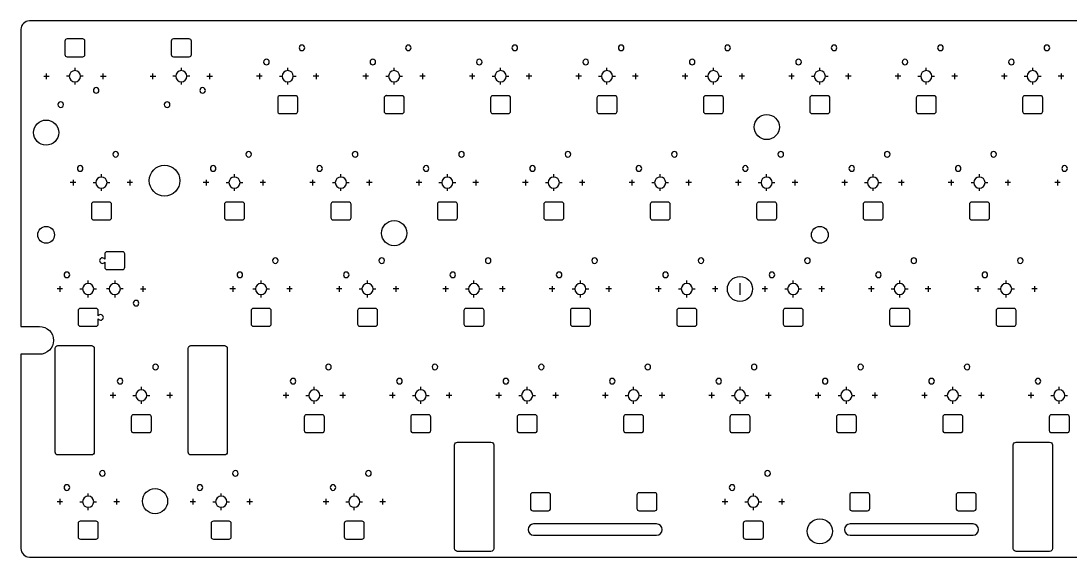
# Model space of a CAD drawing. Header units: millimetres. Extents: x -143 to 143, y -788 to -242.
# Drawn here: x -142.9 to 44.9, y -488.5 to -392.5 of the extents above; entities that cross this region are included whole.
import ezdxf

# ---------------------------------------------------------------- set-up
doc = ezdxf.new("R2010")
doc.units = ezdxf.units.MM
doc.header["$MEASUREMENT"] = 0
doc.layers.add('IXPE  NEW', color=4, linetype='Continuous', true_color=0x00ffff)
doc.layers.add('Poron', color=1, linetype='Continuous', true_color=0xff0000)

msp = doc.modelspace()

# ---------------------------------------------------------------- linework, layer by layer
at = {"layer": 'IXPE  NEW'}
for p, q in [((-135.06, -396.1, 4.62), (-135.06, -398.5, 4.62)), ((-131.86, -395.7, 4.62), (-134.66, -395.7, 4.62)), ((-131.46, -398.5, 4.62), (-131.46, -396.1, 4.62)), ((-116.01, -396.1, 4.62), (-116.01, -398.5, 4.62)), ((-112.81, -395.7, 4.62), (-115.61, -395.7, 4.62)), ((-112.41, -398.5, 4.62), (-112.41, -396.1, 4.62)), ((-134.66, -398.9, 4.62), (-131.86, -398.9, 4.62)), ((-115.61, -398.9, 4.62), (-112.81, -398.9, 4.62)), ((-96.96, -406.26, 4.62), (-96.96, -408.66, 4.62)), ((-93.76, -405.86, 4.62), (-96.56, -405.86, 4.62)), ((-93.36, -408.66, 4.62), (-93.36, -406.26, 4.62)), ((-77.91, -406.26, 4.62), (-77.91, -408.66, 4.62)), ((-74.71, -405.86, 4.62), (-77.51, -405.86, 4.62)), ((-74.31, -408.66, 4.62), (-74.31, -406.26, 4.62)), ((-58.86, -406.26, 4.62), (-58.86, -408.66, 4.62)), ((-55.66, -405.86, 4.62), (-58.46, -405.86, 4.62)), ((-55.26, -408.66, 4.62), (-55.26, -406.26, 4.62)), ((-39.81, -406.26, 4.62), (-39.81, -408.66, 4.62)), ((-36.61, -405.86, 4.62), (-39.41, -405.86, 4.62)), ((-36.21, -408.66, 4.62), (-36.21, -406.26, 4.62)), ((-20.76, -406.26, 4.62), (-20.76, -408.66, 4.62)), ((-17.56, -405.86, 4.62), (-20.36, -405.86, 4.62)), ((-17.16, -408.66, 4.62), (-17.16, -406.26, 4.62)), ((-1.71, -406.26, 4.62), (-1.71, -408.66, 4.62)), ((1.49, -405.86, 4.62), (-1.31, -405.86, 4.62)), ((1.89, -408.66, 4.62), (1.89, -406.26, 4.62)), ((17.34, -406.26, 4.62), (17.34, -408.66, 4.62)), ((20.54, -405.86, 4.62), (17.74, -405.86, 4.62)), ((20.94, -408.66, 4.62), (20.94, -406.26, 4.62)), ((36.39, -406.26, 4.62), (36.39, -408.66, 4.62)), ((39.59, -405.86, 4.62), (36.79, -405.86, 4.62)), ((39.99, -408.66, 4.62), (39.99, -406.26, 4.62)), ((-96.56, -409.06, 4.62), (-93.76, -409.06, 4.62)), ((-77.51, -409.06, 4.62), (-74.71, -409.06, 4.62)), ((-58.46, -409.06, 4.62), (-55.66, -409.06, 4.62)), ((-39.41, -409.06, 4.62), (-36.61, -409.06, 4.62)), ((-20.36, -409.06, 4.62), (-17.56, -409.06, 4.62)), ((-1.31, -409.06, 4.62), (1.49, -409.06, 4.62)), ((17.74, -409.06, 4.62), (20.54, -409.06, 4.62)), ((36.79, -409.06, 4.62), (39.59, -409.06, 4.62)), ((-130.3, -425.31, 4.62), (-130.3, -427.71, 4.62)), ((-127.1, -424.91, 4.62), (-129.9, -424.91, 4.62)), ((-126.7, -427.71, 4.62), (-126.7, -425.31, 4.62)), ((-106.48, -425.31, 4.62), (-106.48, -427.71, 4.62)), ((-103.28, -424.91, 4.62), (-106.08, -424.91, 4.62)), ((-102.88, -427.71, 4.62), (-102.88, -425.31, 4.62)), ((-87.43, -425.31, 4.62), (-87.43, -427.71, 4.62)), ((-84.23, -424.91, 4.62), (-87.03, -424.91, 4.62)), ((-83.83, -427.71, 4.62), (-83.83, -425.31, 4.62)), ((-68.38, -425.31, 4.62), (-68.38, -427.71, 4.62)), ((-65.18, -424.91, 4.62), (-67.98, -424.91, 4.62)), ((-64.78, -427.71, 4.62), (-64.78, -425.31, 4.62)), ((-49.33, -425.31, 4.62), (-49.33, -427.71, 4.62)), ((-46.13, -424.91, 4.62), (-48.93, -424.91, 4.62)), ((-45.73, -427.71, 4.62), (-45.73, -425.31, 4.62)), ((-30.28, -425.31, 4.62), (-30.28, -427.71, 4.62)), ((-27.08, -424.91, 4.62), (-29.88, -424.91, 4.62)), ((-26.68, -427.71, 4.62), (-26.68, -425.31, 4.62)), ((-11.23, -425.31, 4.62), (-11.23, -427.71, 4.62)), ((-8.03, -424.91, 4.62), (-10.83, -424.91, 4.62)), ((-7.63, -427.71, 4.62), (-7.63, -425.31, 4.62)), ((7.82, -425.31, 4.62), (7.82, -427.71, 4.62)), ((11.02, -424.91, 4.62), (8.22, -424.91, 4.62)), ((11.42, -427.71, 4.62), (11.42, -425.31, 4.62)), ((26.87, -425.31, 4.62), (26.87, -427.71, 4.62)), ((30.07, -424.91, 4.62), (27.27, -424.91, 4.62)), ((30.47, -427.71, 4.62), (30.47, -425.31, 4.62)), ((-129.9, -428.11, 4.62), (-127.1, -428.11, 4.62)), ((-106.08, -428.11, 4.62), (-103.28, -428.11, 4.62)), ((-87.03, -428.11, 4.62), (-84.23, -428.11, 4.62)), ((-67.98, -428.11, 4.62), (-65.18, -428.11, 4.62)), ((-48.93, -428.11, 4.62), (-46.13, -428.11, 4.62)), ((-29.88, -428.11, 4.62), (-27.08, -428.11, 4.62)), ((-10.83, -428.11, 4.62), (-8.03, -428.11, 4.62)), ((8.22, -428.11, 4.62), (11.02, -428.11, 4.62)), ((27.27, -428.11, 4.62), (30.07, -428.11, 4.62)), ((-127.92, -434.2, 4.62), (-127.92, -435.12, 4.62)), ((-124.72, -433.8, 4.62), (-127.52, -433.8, 4.62)), ((-124.32, -436.6, 4.62), (-124.32, -434.2, 4.62)), ((-127.92, -435.67, 4.62), (-127.92, -436.6, 4.62)), ((-127.52, -437, 4.62), (-124.72, -437, 4.62)), ((-132.68, -444.36, 4.62), (-132.68, -446.76, 4.62)), ((-129.48, -443.96, 4.62), (-132.28, -443.96, 4.62)), ((-129.08, -445.28, 4.62), (-129.08, -444.36, 4.62)), ((-101.72, -444.36, 4.62), (-101.72, -446.76, 4.62)), ((-98.52, -443.96, 4.62), (-101.32, -443.96, 4.62)), ((-98.12, -446.76, 4.62), (-98.12, -444.36, 4.62)), ((-82.67, -444.36, 4.62), (-82.67, -446.76, 4.62)), ((-79.47, -443.96, 4.62), (-82.27, -443.96, 4.62)), ((-79.07, -446.76, 4.62), (-79.07, -444.36, 4.62)), ((-63.62, -444.36, 4.62), (-63.62, -446.76, 4.62)), ((-60.42, -443.96, 4.62), (-63.22, -443.96, 4.62)), ((-60.02, -446.76, 4.62), (-60.02, -444.36, 4.62)), ((-44.57, -444.36, 4.62), (-44.57, -446.76, 4.62)), ((-41.37, -443.96, 4.62), (-44.17, -443.96, 4.62)), ((-40.97, -446.76, 4.62), (-40.97, -444.36, 4.62)), ((-25.52, -444.36, 4.62), (-25.52, -446.76, 4.62)), ((-22.32, -443.96, 4.62), (-25.12, -443.96, 4.62)), ((-21.92, -446.76, 4.62), (-21.92, -444.36, 4.62)), ((-6.47, -444.36, 4.62), (-6.47, -446.76, 4.62)), ((-3.27, -443.96, 4.62), (-6.07, -443.96, 4.62)), ((-2.87, -446.76, 4.62), (-2.87, -444.36, 4.62)), ((12.58, -444.36, 4.62), (12.58, -446.76, 4.62)), ((15.78, -443.96, 4.62), (12.98, -443.96, 4.62)), ((16.18, -446.76, 4.62), (16.18, -444.36, 4.62)), ((31.63, -444.36, 4.62), (31.63, -446.76, 4.62)), ((34.83, -443.96, 4.62), (32.03, -443.96, 4.62)), ((35.23, -446.76, 4.62), (35.23, -444.36, 4.62)), ((-129.08, -446.76, 4.62), (-129.08, -445.83, 4.62)), ((-132.28, -447.16, 4.62), (-129.48, -447.16, 4.62)), ((-101.32, -447.16, 4.62), (-98.52, -447.16, 4.62)), ((-82.27, -447.16, 4.62), (-79.47, -447.16, 4.62)), ((-63.22, -447.16, 4.62), (-60.42, -447.16, 4.62)), ((-44.17, -447.16, 4.62), (-41.37, -447.16, 4.62)), ((-25.12, -447.16, 4.62), (-22.32, -447.16, 4.62)), ((-6.07, -447.16, 4.62), (-3.27, -447.16, 4.62)), ((12.98, -447.16, 4.62), (15.78, -447.16, 4.62)), ((32.03, -447.16, 4.62), (34.83, -447.16, 4.62)), ((-136.29, -450.62, 4.62), (-130.29, -450.62, 4.62)), ((-112.49, -450.62, 4.62), (-106.49, -450.62, 4.62)), ((-136.79, -469.69, 4.62), (-136.79, -451.12, 4.62)), ((-129.79, -451.12, 4.62), (-129.79, -469.69, 4.62)), ((-112.99, -469.69, 4.62), (-112.99, -451.12, 4.62)), ((-105.99, -451.12, 4.62), (-105.99, -469.69, 4.62)), ((-123.16, -463.41, 4.62), (-123.16, -465.81, 4.62)), ((-119.96, -463.01, 4.62), (-122.76, -463.01, 4.62)), ((-119.56, -465.81, 4.62), (-119.56, -463.41, 4.62)), ((-92.2, -463.41, 4.62), (-92.2, -465.81, 4.62)), ((-89, -463.01, 4.62), (-91.8, -463.01, 4.62)), ((-88.6, -465.81, 4.62), (-88.6, -463.41, 4.62)), ((-73.15, -463.41, 4.62), (-73.15, -465.81, 4.62)), ((-69.95, -463.01, 4.62), (-72.75, -463.01, 4.62)), ((-69.55, -465.81, 4.62), (-69.55, -463.41, 4.62)), ((-54.1, -463.41, 4.62), (-54.1, -465.81, 4.62)), ((-50.9, -463.01, 4.62), (-53.7, -463.01, 4.62)), ((-50.5, -465.81, 4.62), (-50.5, -463.41, 4.62)), ((-35.05, -463.41, 4.62), (-35.05, -465.81, 4.62)), ((-31.85, -463.01, 4.62), (-34.65, -463.01, 4.62)), ((-31.45, -465.81, 4.62), (-31.45, -463.41, 4.62)), ((-16, -463.41, 4.62), (-16, -465.81, 4.62)), ((-12.8, -463.01, 4.62), (-15.6, -463.01, 4.62)), ((-12.4, -465.81, 4.62), (-12.4, -463.41, 4.62)), ((3.05, -463.41, 4.62), (3.05, -465.81, 4.62)), ((6.25, -463.01, 4.62), (3.45, -463.01, 4.62)), ((6.65, -465.81, 4.62), (6.65, -463.41, 4.62)), ((22.1, -463.41, 4.62), (22.1, -465.81, 4.62)), ((25.3, -463.01, 4.62), (22.5, -463.01, 4.62)), ((25.7, -465.81, 4.62), (25.7, -463.41, 4.62)), ((41.15, -463.41, 4.62), (41.15, -465.81, 4.62)), ((44.35, -463.01, 4.62), (41.55, -463.01, 4.62)), ((44.75, -465.81, 4.62), (44.75, -463.41, 4.62)), ((-122.76, -466.21, 4.62), (-119.96, -466.21, 4.62)), ((-91.8, -466.21, 4.62), (-89, -466.21, 4.62)), ((-72.75, -466.21, 4.62), (-69.95, -466.21, 4.62)), ((-53.7, -466.21, 4.62), (-50.9, -466.21, 4.62)), ((-34.65, -466.21, 4.62), (-31.85, -466.21, 4.62)), ((-15.6, -466.21, 4.62), (-12.8, -466.21, 4.62)), ((3.45, -466.21, 4.62), (6.25, -466.21, 4.62)), ((22.5, -466.21, 4.62), (25.3, -466.21, 4.62)), ((41.55, -466.21, 4.62), (44.35, -466.21, 4.62)), ((-65.28, -486.98, 4.62), (-65.28, -468.41, 4.62)), ((-64.78, -467.91, 4.62), (-58.78, -467.91, 4.62)), ((-58.28, -468.41, 4.62), (-58.28, -486.98, 4.62)), ((34.72, -486.98, 4.62), (34.72, -468.41, 4.62)), ((35.22, -467.91, 4.62), (41.22, -467.91, 4.62)), ((41.72, -468.41, 4.62), (41.72, -486.98, 4.62)), ((-130.29, -470.19, 4.62), (-136.29, -470.19, 4.62)), ((-106.49, -470.19, 4.62), (-112.49, -470.19, 4.62)), ((-51.71, -477.38, 4.62), (-51.71, -479.78, 4.62)), ((-48.51, -476.98, 4.62), (-51.31, -476.98, 4.62)), ((-48.11, -479.78, 4.62), (-48.11, -477.38, 4.62)), ((-32.66, -477.38, 4.62), (-32.66, -479.78, 4.62)), ((-29.46, -476.98, 4.62), (-32.26, -476.98, 4.62)), ((-29.06, -479.78, 4.62), (-29.06, -477.38, 4.62)), ((5.43, -477.38, 4.62), (5.43, -479.78, 4.62)), ((8.63, -476.98, 4.62), (5.83, -476.98, 4.62)), ((9.03, -479.78, 4.62), (9.03, -477.38, 4.62)), ((24.48, -477.38, 4.62), (24.48, -479.78, 4.62)), ((27.68, -476.98, 4.62), (24.88, -476.98, 4.62)), ((28.08, -479.78, 4.62), (28.08, -477.38, 4.62)), ((-51.31, -480.18, 4.62), (-48.51, -480.18, 4.62)), ((-32.26, -480.18, 4.62), (-29.46, -480.18, 4.62)), ((5.83, -480.18, 4.62), (8.63, -480.18, 4.62)), ((24.88, -480.18, 4.62), (27.68, -480.18, 4.62)), ((-132.68, -482.46, 4.62), (-132.68, -484.86, 4.62)), ((-129.48, -482.06, 4.62), (-132.28, -482.06, 4.62)), ((-129.08, -484.86, 4.62), (-129.08, -482.46, 4.62)), ((-108.87, -482.46, 4.62), (-108.87, -484.86, 4.62)), ((-105.67, -482.06, 4.62), (-108.47, -482.06, 4.62)), ((-105.27, -484.86, 4.62), (-105.27, -482.46, 4.62)), ((-85.05, -482.46, 4.62), (-85.05, -484.86, 4.62)), ((-81.85, -482.06, 4.62), (-84.65, -482.06, 4.62)), ((-81.45, -484.86, 4.62), (-81.45, -482.46, 4.62)), ((-13.61, -482.46, 4.62), (-13.61, -484.86, 4.62)), ((-10.41, -482.06, 4.62), (-13.21, -482.06, 4.62)), ((-10.01, -484.86, 4.62), (-10.01, -482.46, 4.62)), ((-132.28, -485.26, 4.62), (-129.48, -485.26, 4.62)), ((-108.47, -485.26, 4.62), (-105.67, -485.26, 4.62)), ((-84.65, -485.26, 4.62), (-81.85, -485.26, 4.62)), ((-13.21, -485.26, 4.62), (-10.41, -485.26, 4.62)), ((-58.78, -487.48, 4.62), (-64.78, -487.48, 4.62)), ((41.22, -487.48, 4.62), (35.22, -487.48, 4.62))]:
    msp.add_line(p, q, dxfattribs=at)
for points in [[(-142.91, -393.98), (-142.91, -447.18), (-139.6, -447.18)], [(-133.26, -400.88), (-133.26, -401.38)], [(-114.21, -400.88), (-114.21, -401.38)], [(-95.16, -401.38), (-95.16, -400.88)], [(-76.11, -401.38), (-76.11, -400.88)], [(-57.06, -401.38), (-57.06, -400.88)], [(-38.01, -401.38), (-38.01, -400.88)], [(-18.96, -401.38), (-18.96, -400.88)], [(0.09, -401.38), (0.09, -400.88)], [(19.14, -401.38), (19.14, -400.88)], [(38.19, -401.38), (38.19, -400.88)], [(-138.84, -402.38), (-137.84, -402.38)], [(-138.34, -402.88), (-138.34, -401.88)], [(-134.26, -402.38), (-134.76, -402.38)], [(-133.26, -403.38), (-133.26, -403.88)], [(-131.76, -402.38), (-132.26, -402.38)], [(-128.68, -402.38), (-127.68, -402.38)], [(-128.18, -402.88), (-128.18, -401.88)], [(-119.79, -402.38), (-118.79, -402.38)], [(-119.29, -402.88), (-119.29, -401.88)], [(-115.21, -402.38), (-115.71, -402.38)], [(-114.21, -403.38), (-114.21, -403.88)], [(-112.71, -402.38), (-113.21, -402.38)], [(-109.63, -402.38), (-108.63, -402.38)], [(-109.13, -402.88), (-109.13, -401.88)], [(-99.74, -402.38), (-100.74, -402.38)], [(-100.24, -401.88), (-100.24, -402.88)], [(-96.66, -402.38), (-96.16, -402.38)], [(-95.16, -403.88), (-95.16, -403.38)], [(-94.16, -402.38), (-93.66, -402.38)], [(-89.58, -402.38), (-90.58, -402.38)], [(-90.08, -401.88), (-90.08, -402.88)], [(-80.69, -402.38), (-81.69, -402.38)], [(-81.19, -401.88), (-81.19, -402.88)], [(-77.61, -402.38), (-77.11, -402.38)], [(-76.11, -403.88), (-76.11, -403.38)], [(-75.11, -402.38), (-74.61, -402.38)], [(-70.53, -402.38), (-71.53, -402.38)], [(-71.03, -401.88), (-71.03, -402.88)], [(-61.64, -402.38), (-62.64, -402.38)], [(-62.14, -401.88), (-62.14, -402.88)], [(-58.56, -402.38), (-58.06, -402.38)], [(-57.06, -403.88), (-57.06, -403.38)], [(-56.06, -402.38), (-55.56, -402.38)], [(-51.48, -402.38), (-52.48, -402.38)], [(-51.98, -401.88), (-51.98, -402.88)], [(-42.59, -402.38), (-43.59, -402.38)], [(-43.09, -401.88), (-43.09, -402.88)], [(-39.51, -402.38), (-39.01, -402.38)], [(-38.01, -403.88), (-38.01, -403.38)], [(-37.01, -402.38), (-36.51, -402.38)], [(-32.43, -402.38), (-33.43, -402.38)], [(-32.93, -401.88), (-32.93, -402.88)], [(-23.54, -402.38), (-24.54, -402.38)], [(-24.04, -401.88), (-24.04, -402.88)], [(-20.46, -402.38), (-19.96, -402.38)], [(-18.96, -403.88), (-18.96, -403.38)], [(-17.96, -402.38), (-17.46, -402.38)], [(-13.38, -402.38), (-14.38, -402.38)], [(-13.88, -401.88), (-13.88, -402.88)], [(-4.49, -402.38), (-5.49, -402.38)], [(-4.99, -401.88), (-4.99, -402.88)], [(-1.41, -402.38), (-0.91, -402.38)], [(0.09, -403.88), (0.09, -403.38)], [(1.09, -402.38), (1.59, -402.38)], [(5.67, -402.38), (4.67, -402.38)], [(5.17, -401.88), (5.17, -402.88)], [(14.56, -402.38), (13.56, -402.38)], [(14.06, -401.88), (14.06, -402.88)], [(17.64, -402.38), (18.14, -402.38)], [(19.14, -403.88), (19.14, -403.38)], [(20.14, -402.38), (20.64, -402.38)], [(24.72, -402.38), (23.72, -402.38)], [(24.22, -401.88), (24.22, -402.88)], [(33.61, -402.38), (32.61, -402.38)], [(33.11, -401.88), (33.11, -402.88)], [(36.69, -402.38), (37.19, -402.38)], [(38.19, -403.88), (38.19, -403.38)], [(39.19, -402.38), (39.69, -402.38)], [(43.77, -402.38), (42.77, -402.38)], [(43.27, -401.88), (43.27, -402.88)], [(-128.5, -420.43), (-128.5, -419.93)], [(-104.69, -420.43), (-104.69, -419.93)], [(-85.64, -420.43), (-85.64, -419.93)], [(-66.59, -420.43), (-66.59, -419.93)], [(-47.54, -420.43), (-47.54, -419.93)], [(-28.49, -420.43), (-28.49, -419.93)], [(-9.44, -420.43), (-9.44, -419.93)], [(9.61, -420.43), (9.61, -419.93)], [(28.66, -420.43), (28.66, -419.93)], [(-133.08, -421.43), (-134.08, -421.43)], [(-133.58, -420.93), (-133.58, -421.93)], [(-130, -421.43), (-129.5, -421.43)], [(-128.5, -422.93), (-128.5, -422.43)], [(-127.5, -421.43), (-127, -421.43)], [(-122.92, -421.43), (-123.92, -421.43)], [(-123.42, -420.93), (-123.42, -421.93)], [(-109.27, -421.43), (-110.27, -421.43)], [(-109.77, -420.93), (-109.77, -421.93)], [(-106.19, -421.43), (-105.69, -421.43)], [(-104.69, -422.93), (-104.69, -422.43)], [(-103.69, -421.43), (-103.19, -421.43)], [(-99.11, -421.43), (-100.11, -421.43)], [(-99.61, -420.93), (-99.61, -421.93)], [(-90.22, -421.43), (-91.22, -421.43)], [(-90.72, -420.93), (-90.72, -421.93)], [(-87.14, -421.43), (-86.64, -421.43)], [(-85.64, -422.93), (-85.64, -422.43)], [(-84.64, -421.43), (-84.14, -421.43)], [(-80.06, -421.43), (-81.06, -421.43)], [(-80.56, -420.93), (-80.56, -421.93)], [(-71.17, -421.43), (-72.17, -421.43)], [(-71.67, -420.93), (-71.67, -421.93)], [(-68.09, -421.43), (-67.59, -421.43)], [(-66.59, -422.93), (-66.59, -422.43)], [(-65.59, -421.43), (-65.09, -421.43)], [(-61.01, -421.43), (-62.01, -421.43)], [(-61.51, -420.93), (-61.51, -421.93)], [(-52.12, -421.43), (-53.12, -421.43)], [(-52.62, -420.93), (-52.62, -421.93)], [(-49.04, -421.43), (-48.54, -421.43)], [(-47.54, -422.93), (-47.54, -422.43)], [(-46.54, -421.43), (-46.04, -421.43)], [(-41.96, -421.43), (-42.96, -421.43)], [(-42.46, -420.93), (-42.46, -421.93)], [(-33.07, -421.43), (-34.07, -421.43)], [(-33.57, -420.93), (-33.57, -421.93)], [(-29.99, -421.43), (-29.49, -421.43)], [(-28.49, -422.93), (-28.49, -422.43)], [(-27.49, -421.43), (-26.99, -421.43)], [(-22.91, -421.43), (-23.91, -421.43)], [(-23.41, -420.93), (-23.41, -421.93)], [(-14.02, -421.43), (-15.02, -421.43)], [(-14.52, -420.93), (-14.52, -421.93)], [(-10.94, -421.43), (-10.44, -421.43)], [(-9.44, -422.93), (-9.44, -422.43)], [(-8.44, -421.43), (-7.94, -421.43)], [(-3.86, -421.43), (-4.86, -421.43)], [(-4.36, -420.93), (-4.36, -421.93)], [(5.03, -421.43), (4.03, -421.43)], [(4.53, -420.93), (4.53, -421.93)], [(8.11, -421.43), (8.61, -421.43)], [(9.61, -422.93), (9.61, -422.43)], [(10.61, -421.43), (11.11, -421.43)], [(15.19, -421.43), (14.19, -421.43)], [(14.69, -420.93), (14.69, -421.93)], [(24.08, -421.43), (23.08, -421.43)], [(23.58, -420.93), (23.58, -421.93)], [(27.16, -421.43), (27.66, -421.43)], [(28.66, -422.93), (28.66, -422.43)], [(29.66, -421.43), (30.16, -421.43)], [(34.24, -421.43), (33.24, -421.43)], [(33.74, -420.93), (33.74, -421.93)], [(43.13, -421.43), (42.13, -421.43)], [(42.63, -420.93), (42.63, -421.93)], [(-130.88, -439.48), (-130.88, -438.98)], [(-126.12, -438.98), (-126.12, -439.48)], [(-99.92, -439.48), (-99.92, -438.98)], [(-80.87, -439.48), (-80.87, -438.98)], [(-61.82, -439.48), (-61.82, -438.98)], [(-42.77, -439.48), (-42.77, -438.98)], [(-23.72, -439.48), (-23.72, -438.98)], [(-4.67, -439.48), (-4.67, -438.98)], [(14.38, -439.48), (14.38, -438.98)], [(33.43, -439.48), (33.43, -438.98)], [(-135.46, -440.48), (-136.46, -440.48)], [(-135.96, -439.98), (-135.96, -440.98)], [(-132.38, -440.48), (-131.88, -440.48)], [(-129.88, -440.48), (-129.38, -440.48)], [(-127.12, -440.48), (-127.62, -440.48)], [(-124.62, -440.48), (-125.12, -440.48)], [(-121.54, -440.48), (-120.54, -440.48)], [(-121.04, -440.98), (-121.04, -439.98)], [(-104.5, -440.48), (-105.5, -440.48)], [(-105, -439.98), (-105, -440.98)], [(-101.42, -440.48), (-100.92, -440.48)], [(-98.92, -440.48), (-98.42, -440.48)], [(-94.34, -440.48), (-95.34, -440.48)], [(-94.84, -439.98), (-94.84, -440.98)], [(-85.45, -440.48), (-86.45, -440.48)], [(-85.95, -439.98), (-85.95, -440.98)], [(-82.37, -440.48), (-81.87, -440.48)], [(-79.87, -440.48), (-79.37, -440.48)], [(-75.29, -440.48), (-76.29, -440.48)], [(-75.79, -439.98), (-75.79, -440.98)], [(-66.4, -440.48), (-67.4, -440.48)], [(-66.9, -439.98), (-66.9, -440.98)], [(-63.32, -440.48), (-62.82, -440.48)], [(-60.82, -440.48), (-60.32, -440.48)], [(-56.24, -440.48), (-57.24, -440.48)], [(-56.74, -439.98), (-56.74, -440.98)], [(-47.35, -440.48), (-48.35, -440.48)], [(-47.85, -439.98), (-47.85, -440.98)], [(-44.27, -440.48), (-43.77, -440.48)], [(-41.77, -440.48), (-41.27, -440.48)], [(-37.19, -440.48), (-38.19, -440.48)], [(-37.69, -439.98), (-37.69, -440.98)], [(-28.3, -440.48), (-29.3, -440.48)], [(-28.8, -439.98), (-28.8, -440.98)], [(-25.22, -440.48), (-24.72, -440.48)], [(-22.72, -440.48), (-22.22, -440.48)], [(-18.14, -440.48), (-19.14, -440.48)], [(-18.64, -439.98), (-18.64, -440.98)], [(-9.25, -440.48), (-10.25, -440.48)], [(-9.75, -439.98), (-9.75, -440.98)], [(-6.17, -440.48), (-5.67, -440.48)], [(-3.67, -440.48), (-3.17, -440.48)], [(0.91, -440.48), (-0.09, -440.48)], [(0.41, -439.98), (0.41, -440.98)], [(9.8, -440.48), (8.8, -440.48)], [(9.3, -439.98), (9.3, -440.98)], [(12.88, -440.48), (13.38, -440.48)], [(15.38, -440.48), (15.88, -440.48)], [(19.96, -440.48), (18.96, -440.48)], [(19.46, -439.98), (19.46, -440.98)], [(28.85, -440.48), (27.85, -440.48)], [(28.35, -439.98), (28.35, -440.98)], [(31.93, -440.48), (32.43, -440.48)], [(34.43, -440.48), (34.93, -440.48)], [(39.01, -440.48), (38.01, -440.48)], [(38.51, -439.98), (38.51, -440.98)], [(-130.88, -441.98), (-130.88, -441.48)], [(-126.12, -441.48), (-126.12, -441.98)], [(-99.92, -441.98), (-99.92, -441.48)], [(-80.87, -441.98), (-80.87, -441.48)], [(-61.82, -441.98), (-61.82, -441.48)], [(-42.77, -441.98), (-42.77, -441.48)], [(-23.72, -441.98), (-23.72, -441.48)], [(-4.67, -441.98), (-4.67, -441.48)], [(14.38, -441.98), (14.38, -441.48)], [(33.43, -441.98), (33.43, -441.48)], [(-139.6, -452.18), (-142.91, -452.18), (-142.91, -486.98)], [(-121.36, -458.53), (-121.36, -458.03)], [(-90.4, -458.53), (-90.4, -458.03)], [(-71.35, -458.53), (-71.35, -458.03)], [(-52.3, -458.53), (-52.3, -458.03)], [(-33.25, -458.53), (-33.25, -458.03)], [(-14.2, -458.53), (-14.2, -458.03)], [(4.85, -458.53), (4.85, -458.03)], [(23.9, -458.53), (23.9, -458.03)], [(42.95, -458.53), (42.95, -458.03)], [(-125.94, -459.53), (-126.94, -459.53)], [(-126.44, -459.03), (-126.44, -460.03)], [(-122.86, -459.53), (-122.36, -459.53)], [(-120.36, -459.53), (-119.86, -459.53)], [(-115.78, -459.53), (-116.78, -459.53)], [(-116.28, -459.03), (-116.28, -460.03)], [(-94.98, -459.53), (-95.98, -459.53)], [(-95.48, -459.03), (-95.48, -460.03)], [(-91.9, -459.53), (-91.4, -459.53)], [(-89.4, -459.53), (-88.9, -459.53)], [(-84.82, -459.53), (-85.82, -459.53)], [(-85.32, -459.03), (-85.32, -460.03)], [(-75.93, -459.53), (-76.93, -459.53)], [(-76.43, -459.03), (-76.43, -460.03)], [(-72.85, -459.53), (-72.35, -459.53)], [(-70.35, -459.53), (-69.85, -459.53)], [(-65.77, -459.53), (-66.77, -459.53)], [(-66.27, -459.03), (-66.27, -460.03)], [(-56.88, -459.53), (-57.88, -459.53)], [(-57.38, -459.03), (-57.38, -460.03)], [(-53.8, -459.53), (-53.3, -459.53)], [(-51.3, -459.53), (-50.8, -459.53)], [(-46.72, -459.53), (-47.72, -459.53)], [(-47.22, -459.03), (-47.22, -460.03)], [(-37.83, -459.53), (-38.83, -459.53)], [(-38.33, -459.03), (-38.33, -460.03)], [(-34.75, -459.53), (-34.25, -459.53)], [(-32.25, -459.53), (-31.75, -459.53)], [(-27.67, -459.53), (-28.67, -459.53)], [(-28.17, -459.03), (-28.17, -460.03)], [(-18.78, -459.53), (-19.78, -459.53)], [(-19.28, -459.03), (-19.28, -460.03)], [(-15.7, -459.53), (-15.2, -459.53)], [(-13.2, -459.53), (-12.7, -459.53)], [(-8.62, -459.53), (-9.62, -459.53)], [(-9.12, -459.03), (-9.12, -460.03)], [(0.27, -459.53), (-0.73, -459.53)], [(-0.23, -459.03), (-0.23, -460.03)], [(3.35, -459.53), (3.85, -459.53)], [(5.85, -459.53), (6.35, -459.53)], [(10.43, -459.53), (9.43, -459.53)], [(9.93, -459.03), (9.93, -460.03)], [(19.32, -459.53), (18.32, -459.53)], [(18.82, -459.03), (18.82, -460.03)], [(22.4, -459.53), (22.9, -459.53)], [(24.9, -459.53), (25.4, -459.53)], [(29.48, -459.53), (28.48, -459.53)], [(28.98, -459.03), (28.98, -460.03)], [(38.37, -459.53), (37.37, -459.53)], [(37.87, -459.03), (37.87, -460.03)], [(41.45, -459.53), (41.95, -459.53)], [(43.95, -459.53), (44.45, -459.53)], [(-121.36, -461.03), (-121.36, -460.53)], [(-90.4, -461.03), (-90.4, -460.53)], [(-71.35, -461.03), (-71.35, -460.53)], [(-52.3, -461.03), (-52.3, -460.53)], [(-33.25, -461.03), (-33.25, -460.53)], [(-14.2, -461.03), (-14.2, -460.53)], [(4.85, -461.03), (4.85, -460.53)], [(23.9, -461.03), (23.9, -460.53)], [(42.95, -461.03), (42.95, -460.53)], [(-135.46, -478.58), (-136.46, -478.58)], [(-135.96, -478.08), (-135.96, -479.08)], [(-132.38, -478.58), (-131.88, -478.58)], [(-130.88, -477.58), (-130.88, -477.08)], [(-129.88, -478.58), (-129.38, -478.58)], [(-125.3, -478.58), (-126.3, -478.58)], [(-125.8, -478.08), (-125.8, -479.08)], [(-111.65, -478.58), (-112.65, -478.58)], [(-112.15, -478.08), (-112.15, -479.08)], [(-108.57, -478.58), (-108.07, -478.58)], [(-107.07, -477.58), (-107.07, -477.08)], [(-106.07, -478.58), (-105.57, -478.58)], [(-101.49, -478.58), (-102.49, -478.58)], [(-101.99, -478.08), (-101.99, -479.08)], [(-87.83, -478.58), (-88.83, -478.58)], [(-88.33, -478.08), (-88.33, -479.08)], [(-84.75, -478.58), (-84.25, -478.58)], [(-83.25, -477.58), (-83.25, -477.08)], [(-82.25, -478.58), (-81.75, -478.58)], [(-77.67, -478.58), (-78.67, -478.58)], [(-78.17, -478.08), (-78.17, -479.08)], [(-16.39, -478.58), (-17.39, -478.58)], [(-16.89, -478.08), (-16.89, -479.08)], [(-13.31, -478.58), (-12.81, -478.58)], [(-11.81, -477.58), (-11.81, -477.08)], [(-10.81, -478.58), (-10.31, -478.58)], [(-6.23, -478.58), (-7.23, -478.58)], [(-6.73, -478.08), (-6.73, -479.08)], [(-130.88, -480.08), (-130.88, -479.58)], [(-107.07, -480.08), (-107.07, -479.58)], [(-83.25, -480.08), (-83.25, -479.58)], [(-11.81, -480.08), (-11.81, -479.58)], [(-29.14, -482.56), (-51.14, -482.56)], [(27.51, -482.56), (5.51, -482.56)], [(-51.14, -484.56), (-29.14, -484.56)], [(5.51, -484.56), (27.51, -484.56)]]:
    msp.add_lwpolyline(points, dxfattribs=at)
for centre, radius in [((-9.41, -411.48, 4.62), 2.25), ((-138.41, -412.48, 4.62), 2.25), ((-117.21, -421.08, 4.62), 2.75), ((-138.41, -430.78, 3.22), 1.5), ((-76.11, -430.48, 4.62), 2.25), ((0.09, -430.78, 3.22), 1.5), ((-14.21, -440.48, 4.62), 2.25), ((-118.91, -478.48, 4.62), 2.25), ((0.09, -483.88, 4.62), 2.25)]:
    msp.add_circle(centre, radius, dxfattribs=at)
for centre, radius, start, end in [((-141.41, -393.98, 4.62), 1.5, 90, 180), ((-134.66, -396.1, 4.62), 0.4, 90.0227, 179.9809), ((-131.86, -396.1, 4.62), 0.4, 0.0227, 89.9809), ((-115.61, -396.1, 4.62), 0.4, 90.0227, 179.9809), ((-112.81, -396.1, 4.62), 0.4, 0.0227, 89.9809), ((-92.62, -397.3, 4.62), 0.5, 0, 180), ((-92.62, -397.3, 4.62), 0.5, 180, 0), ((-73.57, -397.3, 4.62), 0.5, 0, 180), ((-73.57, -397.3, 4.62), 0.5, 180, 0), ((-54.52, -397.3, 4.62), 0.5, 0, 180), ((-54.52, -397.3, 4.62), 0.5, 180, 0), ((-35.47, -397.3, 4.62), 0.5, 0, 180), ((-35.47, -397.3, 4.62), 0.5, 180, 0), ((-16.42, -397.3, 4.62), 0.5, 0, 180), ((-16.42, -397.3, 4.62), 0.5, 180, 0), ((2.63, -397.3, 4.62), 0.5, 0, 180), ((2.63, -397.3, 4.62), 0.5, 180, 0), ((21.68, -397.3, 4.62), 0.5, 0, 180), ((21.68, -397.3, 4.62), 0.5, 180, 0), ((40.73, -397.3, 4.62), 0.5, 0, 180), ((40.73, -397.3, 4.62), 0.5, 180, 0), ((-134.66, -398.5, 4.62), 0.4, 180.0191, 269.9773), ((-131.86, -398.5, 4.62), 0.4, 270.8657, 0.0402), ((-131.85, -398.5, 4.62), 0.395, 268.1613, 269.078), ((-115.61, -398.5, 4.62), 0.4, 180.0191, 269.9773), ((-112.81, -398.5, 4.62), 0.4, 270.8657, 0.0402), ((-112.8, -398.5, 4.62), 0.395, 268.1613, 269.078), ((-98.97, -399.84, 4.62), 0.5, 0, 180), ((-98.97, -399.84, 4.62), 0.5, 180, 0), ((-79.92, -399.84, 4.62), 0.5, 0, 180), ((-79.92, -399.84, 4.62), 0.5, 180, 0), ((-60.87, -399.84, 4.62), 0.5, 0, 180), ((-60.87, -399.84, 4.62), 0.5, 180, 0), ((-41.82, -399.84, 4.62), 0.5, 0, 180), ((-41.82, -399.84, 4.62), 0.5, 180, 0), ((-22.77, -399.84, 4.62), 0.5, 0, 180), ((-22.77, -399.84, 4.62), 0.5, 180, 0), ((-3.72, -399.84, 4.62), 0.5, 0, 180), ((-3.72, -399.84, 4.62), 0.5, 180, 0), ((15.33, -399.84, 4.62), 0.5, 0, 180), ((15.33, -399.84, 4.62), 0.5, 180, 0), ((34.38, -399.84, 4.62), 0.5, 0, 180), ((34.38, -399.84, 4.62), 0.5, 180, 0), ((-133.26, -402.38, 4.62), 1, 360, 180), ((-114.21, -402.38, 4.62), 1, 360, 180), ((-95.16, -402.38, 4.62), 1, 360, 180), ((-76.11, -402.38, 4.62), 1, 360, 180), ((-57.06, -402.38, 4.62), 1, 360, 180), ((-38.01, -402.38, 4.62), 1, 360, 180), ((-18.96, -402.38, 4.62), 1, 360, 180), ((0.09, -402.38, 4.62), 1, 360, 180), ((19.14, -402.38, 4.62), 1, 360, 180), ((38.19, -402.38, 4.62), 1, 360, 180), ((-133.26, -402.38, 4.62), 1, 180, 360), ((-114.21, -402.38, 4.62), 1, 180, 360), ((-95.16, -402.38, 4.62), 1, 180, 360), ((-76.11, -402.38, 4.62), 1, 180, 360), ((-57.06, -402.38, 4.62), 1, 180, 360), ((-38.01, -402.38, 4.62), 1, 180, 360), ((-18.96, -402.38, 4.62), 1, 180, 360), ((0.09, -402.38, 4.62), 1, 180, 360), ((19.14, -402.38, 4.62), 1, 180, 360), ((38.19, -402.38, 4.62), 1, 180, 360), ((-129.45, -404.92, 4.62), 0.5, 0, 180), ((-129.45, -404.92, 4.62), 0.5, 180, 0), ((-110.4, -404.92, 4.62), 0.5, 0, 180), ((-110.4, -404.92, 4.62), 0.5, 180, 0), ((-135.8, -407.46, 4.62), 0.5, 0, 180), ((-135.8, -407.46, 4.62), 0.5, 180, 0), ((-116.75, -407.46, 4.62), 0.5, 0, 180), ((-116.75, -407.46, 4.62), 0.5, 180, 0), ((-96.56, -406.26, 4.62), 0.4, 90.8657, 180.0402), ((-96.57, -406.25, 4.62), 0.395, 88.1613, 89.078), ((-93.76, -406.26, 4.62), 0.4, 0.0191, 89.9773), ((-77.51, -406.26, 4.62), 0.4, 90.8657, 180.0402), ((-77.52, -406.25, 4.62), 0.395, 88.1613, 89.078), ((-74.71, -406.26, 4.62), 0.4, 0.0191, 89.9773), ((-58.46, -406.26, 4.62), 0.4, 90.8657, 180.0402), ((-58.47, -406.25, 4.62), 0.395, 88.1613, 89.078), ((-55.66, -406.26, 4.62), 0.4, 0.0191, 89.9773), ((-39.41, -406.26, 4.62), 0.4, 90.8657, 180.0402), ((-39.42, -406.25, 4.62), 0.395, 88.1613, 89.078), ((-36.61, -406.26, 4.62), 0.4, 0.0191, 89.9773), ((-20.36, -406.26, 4.62), 0.4, 90.8657, 180.0402), ((-20.37, -406.25, 4.62), 0.395, 88.1613, 89.078), ((-17.56, -406.26, 4.62), 0.4, 0.0191, 89.9773), ((-1.31, -406.26, 4.62), 0.4, 90.8657, 180.0402), ((-1.32, -406.25, 4.62), 0.395, 88.1613, 89.078), ((1.49, -406.26, 4.62), 0.4, 0.0191, 89.9773), ((17.74, -406.26, 4.62), 0.4, 90.8657, 180.0402), ((17.73, -406.25, 4.62), 0.395, 88.1613, 89.078), ((20.54, -406.26, 4.62), 0.4, 0.0191, 89.9773), ((36.79, -406.26, 4.62), 0.4, 90.8657, 180.0402), ((36.78, -406.25, 4.62), 0.395, 88.1613, 89.078), ((39.59, -406.26, 4.62), 0.4, 0.0191, 89.9773), ((-96.56, -408.66, 4.62), 0.4, 180.0227, 269.9809), ((-93.76, -408.66, 4.62), 0.4, 270.0227, 359.9809), ((-77.51, -408.66, 4.62), 0.4, 180.0227, 269.9809), ((-74.71, -408.66, 4.62), 0.4, 270.0227, 359.9809), ((-58.46, -408.66, 4.62), 0.4, 180.0227, 269.9809), ((-55.66, -408.66, 4.62), 0.4, 270.0227, 359.9809), ((-39.41, -408.66, 4.62), 0.4, 180.0227, 269.9809), ((-36.61, -408.66, 4.62), 0.4, 270.0227, 359.9809), ((-20.36, -408.66, 4.62), 0.4, 180.0227, 269.9809), ((-17.56, -408.66, 4.62), 0.4, 270.0227, 359.9809), ((-1.31, -408.66, 4.62), 0.4, 180.0227, 269.9809), ((1.49, -408.66, 4.62), 0.4, 270.0227, 359.9809), ((17.74, -408.66, 4.62), 0.4, 180.0227, 269.9809), ((20.54, -408.66, 4.62), 0.4, 270.0227, 359.9809), ((36.79, -408.66, 4.62), 0.4, 180.0227, 269.9809), ((39.59, -408.66, 4.62), 0.4, 270.0227, 359.9809), ((-125.96, -416.35, 4.62), 0.5, 0, 180), ((-125.96, -416.35, 4.62), 0.5, 180, 0), ((-102.15, -416.35, 4.62), 0.5, 0, 180), ((-102.15, -416.35, 4.62), 0.5, 180, 0), ((-83.1, -416.35, 4.62), 0.5, 0, 180), ((-83.1, -416.35, 4.62), 0.5, 180, 0), ((-64.05, -416.35, 4.62), 0.5, 0, 180), ((-64.05, -416.35, 4.62), 0.5, 180, 0), ((-45, -416.35, 4.62), 0.5, 0, 180), ((-45, -416.35, 4.62), 0.5, 180, 0), ((-25.95, -416.35, 4.62), 0.5, 0, 180), ((-25.95, -416.35, 4.62), 0.5, 180, 0), ((-6.9, -416.35, 4.62), 0.5, 0, 180), ((-6.9, -416.35, 4.62), 0.5, 180, 0), ((12.15, -416.35, 4.62), 0.5, 0, 180), ((12.15, -416.35, 4.62), 0.5, 180, 0), ((31.2, -416.35, 4.62), 0.5, 0, 180), ((31.2, -416.35, 4.62), 0.5, 180, 0), ((-132.31, -418.89, 4.62), 0.5, 0, 180), ((-108.5, -418.89, 4.62), 0.5, 0, 180), ((-89.45, -418.89, 4.62), 0.5, 0, 180), ((-70.4, -418.89, 4.62), 0.5, 0, 180), ((-51.35, -418.89, 4.62), 0.5, 0, 180), ((-32.3, -418.89, 4.62), 0.5, 0, 180), ((-13.25, -418.89, 4.62), 0.5, 0, 180), ((5.8, -418.89, 4.62), 0.5, 0, 180), ((24.85, -418.89, 4.62), 0.5, 0, 180), ((43.9, -418.89, 4.62), 0.5, 0, 180), ((-132.31, -418.89, 4.62), 0.5, 180, 0), ((-128.5, -421.43, 4.62), 1, 360, 180), ((-108.5, -418.89, 4.62), 0.5, 180, 0), ((-104.69, -421.43, 4.62), 1, 360, 180), ((-89.45, -418.89, 4.62), 0.5, 180, 0), ((-85.64, -421.43, 4.62), 1, 360, 180), ((-70.4, -418.89, 4.62), 0.5, 180, 0), ((-66.59, -421.43, 4.62), 1, 360, 180), ((-51.35, -418.89, 4.62), 0.5, 180, 0), ((-47.54, -421.43, 4.62), 1, 360, 180), ((-32.3, -418.89, 4.62), 0.5, 180, 0), ((-28.49, -421.43, 4.62), 1, 360, 180), ((-13.25, -418.89, 4.62), 0.5, 180, 0), ((-9.44, -421.43, 4.62), 1, 360, 180), ((5.8, -418.89, 4.62), 0.5, 180, 0), ((9.61, -421.43, 4.62), 1, 360, 180), ((24.85, -418.89, 4.62), 0.5, 180, 0), ((28.66, -421.43, 4.62), 1, 360, 180), ((43.9, -418.89, 4.62), 0.5, 180, 0), ((-128.5, -421.43, 4.62), 1, 180, 360), ((-104.69, -421.43, 4.62), 1, 180, 360), ((-85.64, -421.43, 4.62), 1, 180, 360), ((-66.59, -421.43, 4.62), 1, 180, 360), ((-47.54, -421.43, 4.62), 1, 180, 360), ((-28.49, -421.43, 4.62), 1, 180, 360), ((-9.44, -421.43, 4.62), 1, 180, 360), ((9.61, -421.43, 4.62), 1, 180, 360), ((28.66, -421.43, 4.62), 1, 180, 360), ((-129.9, -425.31, 4.62), 0.4, 90.8657, 180.0402), ((-129.91, -425.3, 4.62), 0.395, 88.1613, 89.078), ((-127.1, -425.31, 4.62), 0.4, 0.0191, 89.9773), ((-106.08, -425.31, 4.62), 0.4, 90.8657, 180.0402), ((-106.1, -425.3, 4.62), 0.395, 88.1613, 89.078), ((-103.28, -425.31, 4.62), 0.4, 0.0191, 89.9773), ((-87.03, -425.31, 4.62), 0.4, 90.8657, 180.0402), ((-87.05, -425.3, 4.62), 0.395, 88.1613, 89.078), ((-84.23, -425.31, 4.62), 0.4, 0.0191, 89.9773), ((-67.98, -425.31, 4.62), 0.4, 90.8657, 180.0402), ((-68, -425.3, 4.62), 0.395, 88.1613, 89.078), ((-65.18, -425.31, 4.62), 0.4, 0.0191, 89.9773), ((-48.93, -425.31, 4.62), 0.4, 90.8657, 180.0402), ((-48.95, -425.3, 4.62), 0.395, 88.1613, 89.078), ((-46.13, -425.31, 4.62), 0.4, 0.0191, 89.9773), ((-29.88, -425.31, 4.62), 0.4, 90.8657, 180.0402), ((-29.9, -425.3, 4.62), 0.395, 88.1613, 89.078), ((-27.08, -425.31, 4.62), 0.4, 0.0191, 89.9773), ((-10.83, -425.31, 4.62), 0.4, 90.8657, 180.0402), ((-10.85, -425.3, 4.62), 0.395, 88.1613, 89.078), ((-8.03, -425.31, 4.62), 0.4, 0.0191, 89.9773), ((8.22, -425.31, 4.62), 0.4, 90.8657, 180.0402), ((8.2, -425.3, 4.62), 0.395, 88.1613, 89.078), ((11.02, -425.31, 4.62), 0.4, 0.0191, 89.9773), ((27.27, -425.31, 4.62), 0.4, 90.8657, 180.0402), ((27.25, -425.3, 4.62), 0.395, 88.1613, 89.078), ((30.07, -425.31, 4.62), 0.4, 0.0191, 89.9773), ((-129.9, -427.71, 4.62), 0.4, 180.0227, 269.9809), ((-127.1, -427.71, 4.62), 0.4, 270.0227, 359.9809), ((-106.08, -427.71, 4.62), 0.4, 180.0227, 269.9809), ((-103.28, -427.71, 4.62), 0.4, 270.0227, 359.9809), ((-87.03, -427.71, 4.62), 0.4, 180.0227, 269.9809), ((-84.23, -427.71, 4.62), 0.4, 270.0227, 359.9809), ((-67.98, -427.71, 4.62), 0.4, 180.0227, 269.9809), ((-65.18, -427.71, 4.62), 0.4, 270.0227, 359.9809), ((-48.93, -427.71, 4.62), 0.4, 180.0227, 269.9809), ((-46.13, -427.71, 4.62), 0.4, 270.0227, 359.9809), ((-29.88, -427.71, 4.62), 0.4, 180.0227, 269.9809), ((-27.08, -427.71, 4.62), 0.4, 270.0227, 359.9809), ((-10.83, -427.71, 4.62), 0.4, 180.0227, 269.9809), ((-8.03, -427.71, 4.62), 0.4, 270.0227, 359.9809), ((8.22, -427.71, 4.62), 0.4, 180.0227, 269.9809), ((11.02, -427.71, 4.62), 0.4, 270.0227, 359.9809), ((27.27, -427.71, 4.62), 0.4, 180.0227, 269.9809), ((30.07, -427.71, 4.62), 0.4, 270.0227, 359.9809), ((-128.34, -435.4, 4.62), 0.5, 33.1584, 180), ((-128.34, -435.4, 4.62), 0.5, 180, 326.8416), ((-127.52, -434.2, 4.62), 0.4, 90.0227, 179.9809), ((-124.72, -434.2, 4.62), 0.4, 0.0227, 89.9809), ((-97.38, -435.4, 4.62), 0.5, 0, 180), ((-97.38, -435.4, 4.62), 0.5, 180, 0), ((-78.33, -435.4, 4.62), 0.5, 0, 180), ((-78.33, -435.4, 4.62), 0.5, 180, 0), ((-59.28, -435.4, 4.62), 0.5, 0, 180), ((-59.28, -435.4, 4.62), 0.5, 180, 0), ((-40.23, -435.4, 4.62), 0.5, 0, 180), ((-40.23, -435.4, 4.62), 0.5, 180, 0), ((-21.18, -435.4, 4.62), 0.5, 0, 180), ((-21.18, -435.4, 4.62), 0.5, 180, 0), ((-2.13, -435.4, 4.62), 0.5, 0, 180), ((-2.13, -435.4, 4.62), 0.5, 180, 0), ((16.92, -435.4, 4.62), 0.5, 0, 180), ((16.92, -435.4, 4.62), 0.5, 180, 0), ((35.97, -435.4, 4.62), 0.5, 0, 180), ((35.97, -435.4, 4.62), 0.5, 180, 0), ((-134.69, -437.94, 4.62), 0.5, 0, 180), ((-127.52, -436.6, 4.62), 0.4, 180.0191, 269.9773), ((-124.71, -436.6, 4.62), 0.395, 268.1613, 269.078), ((-124.72, -436.6, 4.62), 0.4, 270.8657, 0.0402), ((-103.73, -437.94, 4.62), 0.5, 0, 180), ((-84.68, -437.94, 4.62), 0.5, 0, 180), ((-65.63, -437.94, 4.62), 0.5, 0, 180), ((-46.58, -437.94, 4.62), 0.5, 0, 180), ((-27.53, -437.94, 4.62), 0.5, 0, 180), ((-8.48, -437.94, 4.62), 0.5, 0, 180), ((10.57, -437.94, 4.62), 0.5, 0, 180), ((29.62, -437.94, 4.62), 0.5, 0, 180), ((-134.69, -437.94, 4.62), 0.5, 180, 0), ((-103.73, -437.94, 4.62), 0.5, 180, 0), ((-84.68, -437.94, 4.62), 0.5, 180, 0), ((-65.63, -437.94, 4.62), 0.5, 180, 0), ((-46.58, -437.94, 4.62), 0.5, 180, 0), ((-27.53, -437.94, 4.62), 0.5, 180, 0), ((-8.48, -437.94, 4.62), 0.5, 180, 0), ((10.57, -437.94, 4.62), 0.5, 180, 0), ((29.62, -437.94, 4.62), 0.5, 180, 0), ((-130.88, -440.48, 4.62), 1, 360, 180), ((-130.88, -440.48, 4.62), 1, 180, 360), ((-126.12, -440.48, 4.62), 1, 360, 180), ((-126.12, -440.48, 4.62), 1, 180, 360), ((-99.92, -440.48, 4.62), 1, 360, 180), ((-99.92, -440.48, 4.62), 1, 180, 360), ((-80.87, -440.48, 4.62), 1, 360, 180), ((-80.87, -440.48, 4.62), 1, 180, 360), ((-61.82, -440.48, 4.62), 1, 360, 180), ((-61.82, -440.48, 4.62), 1, 180, 360), ((-42.77, -440.48, 4.62), 1, 360, 180), ((-42.77, -440.48, 4.62), 1, 180, 360), ((-23.72, -440.48, 4.62), 1, 360, 180), ((-23.72, -440.48, 4.62), 1, 180, 360), ((-4.67, -440.48, 4.62), 1, 360, 180), ((-4.67, -440.48, 4.62), 1, 180, 360), ((14.38, -440.48, 4.62), 1, 360, 180), ((14.38, -440.48, 4.62), 1, 180, 360), ((33.43, -440.48, 4.62), 1, 360, 180), ((33.43, -440.48, 4.62), 1, 180, 360), ((-122.31, -443.02, 4.62), 0.5, 0, 180), ((-122.31, -443.02, 4.62), 0.5, 180, 0), ((-132.28, -444.36, 4.62), 0.4, 90.8657, 180.0402), ((-132.29, -444.35, 4.62), 0.395, 88.1613, 89.078), ((-129.48, -444.36, 4.62), 0.4, 0.0191, 89.9773), ((-101.32, -444.36, 4.62), 0.4, 90.8657, 180.0402), ((-101.33, -444.35, 4.62), 0.395, 88.1613, 89.078), ((-98.52, -444.36, 4.62), 0.4, 0.0191, 89.9773), ((-82.27, -444.36, 4.62), 0.4, 90.8657, 180.0402), ((-82.28, -444.35, 4.62), 0.395, 88.1613, 89.078), ((-79.47, -444.36, 4.62), 0.4, 0.0191, 89.9773), ((-63.22, -444.36, 4.62), 0.4, 90.8657, 180.0402), ((-63.23, -444.35, 4.62), 0.395, 88.1613, 89.078), ((-60.42, -444.36, 4.62), 0.4, 0.0191, 89.9773), ((-44.17, -444.36, 4.62), 0.4, 90.8657, 180.0402), ((-44.18, -444.35, 4.62), 0.395, 88.1613, 89.078), ((-41.37, -444.36, 4.62), 0.4, 0.0191, 89.9773), ((-25.12, -444.36, 4.62), 0.4, 90.8657, 180.0402), ((-25.13, -444.35, 4.62), 0.395, 88.1613, 89.078), ((-22.32, -444.36, 4.62), 0.4, 0.0191, 89.9773), ((-6.07, -444.36, 4.62), 0.4, 90.8657, 180.0402), ((-6.08, -444.35, 4.62), 0.395, 88.1613, 89.078), ((-3.27, -444.36, 4.62), 0.4, 0.0191, 89.9773), ((12.98, -444.36, 4.62), 0.4, 90.8657, 180.0402), ((12.97, -444.35, 4.62), 0.395, 88.1613, 89.078), ((15.78, -444.36, 4.62), 0.4, 0.0191, 89.9773), ((32.03, -444.36, 4.62), 0.4, 90.8657, 180.0402), ((32.02, -444.35, 4.62), 0.395, 88.1613, 89.078), ((34.83, -444.36, 4.62), 0.4, 0.0191, 89.9773), ((-132.28, -446.76, 4.62), 0.4, 180.0227, 269.9809), ((-129.48, -446.76, 4.62), 0.4, 270.0227, 359.9809), ((-128.66, -445.56, 4.62), 0.5, 0, 146.8416), ((-128.66, -445.56, 4.62), 0.5, 213.1584, 0), ((-101.32, -446.76, 4.62), 0.4, 180.0227, 269.9809), ((-98.52, -446.76, 4.62), 0.4, 270.0227, 359.9809), ((-82.27, -446.76, 4.62), 0.4, 180.0227, 269.9809), ((-79.47, -446.76, 4.62), 0.4, 270.0227, 359.9809), ((-63.22, -446.76, 4.62), 0.4, 180.0227, 269.9809), ((-60.42, -446.76, 4.62), 0.4, 270.0227, 359.9809), ((-44.17, -446.76, 4.62), 0.4, 180.0227, 269.9809), ((-41.37, -446.76, 4.62), 0.4, 270.0227, 359.9809), ((-25.12, -446.76, 4.62), 0.4, 180.0227, 269.9809), ((-22.32, -446.76, 4.62), 0.4, 270.0227, 359.9809), ((-6.07, -446.76, 4.62), 0.4, 180.0227, 269.9809), ((-3.27, -446.76, 4.62), 0.4, 270.0227, 359.9809), ((12.98, -446.76, 4.62), 0.4, 180.0227, 269.9809), ((15.78, -446.76, 4.62), 0.4, 270.0227, 359.9809), ((32.03, -446.76, 4.62), 0.4, 180.0227, 269.9809), ((34.83, -446.76, 4.62), 0.4, 270.0227, 359.9809), ((-118.82, -454.45, 4.62), 0.5, 0, 180), ((-87.86, -454.45, 4.62), 0.5, 0, 180), ((-68.81, -454.45, 4.62), 0.5, 0, 180), ((-49.76, -454.45, 4.62), 0.5, 0, 180), ((-30.71, -454.45, 4.62), 0.5, 0, 180), ((-11.66, -454.45, 4.62), 0.5, 0, 180), ((7.39, -454.45, 4.62), 0.5, 0, 180), ((26.44, -454.45, 4.62), 0.5, 0, 180), ((-118.82, -454.45, 4.62), 0.5, 180, 0), ((-87.86, -454.45, 4.62), 0.5, 180, 0), ((-68.81, -454.45, 4.62), 0.5, 180, 0), ((-49.76, -454.45, 4.62), 0.5, 180, 0), ((-30.71, -454.45, 4.62), 0.5, 180, 0), ((-11.66, -454.45, 4.62), 0.5, 180, 0), ((7.39, -454.45, 4.62), 0.5, 180, 0), ((26.44, -454.45, 4.62), 0.5, 180, 0), ((-125.17, -456.99, 4.62), 0.5, 0, 180), ((-125.17, -456.99, 4.62), 0.5, 180, 0), ((-94.21, -456.99, 4.62), 0.5, 0, 180), ((-94.21, -456.99, 4.62), 0.5, 180, 0), ((-75.16, -456.99, 4.62), 0.5, 0, 180), ((-75.16, -456.99, 4.62), 0.5, 180, 0), ((-56.11, -456.99, 4.62), 0.5, 0, 180), ((-56.11, -456.99, 4.62), 0.5, 180, 0), ((-37.06, -456.99, 4.62), 0.5, 0, 180), ((-37.06, -456.99, 4.62), 0.5, 180, 0), ((-18.01, -456.99, 4.62), 0.5, 0, 180), ((-18.01, -456.99, 4.62), 0.5, 180, 0), ((1.04, -456.99, 4.62), 0.5, 0, 180), ((1.04, -456.99, 4.62), 0.5, 180, 0), ((20.09, -456.99, 4.62), 0.5, 0, 180), ((20.09, -456.99, 4.62), 0.5, 180, 0), ((39.14, -456.99, 4.62), 0.5, 0, 180), ((39.14, -456.99, 4.62), 0.5, 180, 0), ((-121.36, -459.53, 4.62), 1, 360, 180), ((-121.36, -459.53, 4.62), 1, 180, 360), ((-90.4, -459.53, 4.62), 1, 360, 180), ((-90.4, -459.53, 4.62), 1, 180, 360), ((-71.35, -459.53, 4.62), 1, 360, 180), ((-71.35, -459.53, 4.62), 1, 180, 360), ((-52.3, -459.53, 4.62), 1, 360, 180), ((-52.3, -459.53, 4.62), 1, 180, 360), ((-33.25, -459.53, 4.62), 1, 360, 180), ((-33.25, -459.53, 4.62), 1, 180, 360), ((-14.2, -459.53, 4.62), 1, 360, 180), ((-14.2, -459.53, 4.62), 1, 180, 360), ((4.85, -459.53, 4.62), 1, 360, 180), ((4.85, -459.53, 4.62), 1, 180, 360), ((23.9, -459.53, 4.62), 1, 360, 180), ((23.9, -459.53, 4.62), 1, 180, 360), ((42.95, -459.53, 4.62), 1, 360, 180), ((42.95, -459.53, 4.62), 1, 180, 360), ((-122.76, -463.41, 4.62), 0.4, 90.8657, 180.0402), ((-122.77, -463.4, 4.62), 0.395, 88.1613, 89.078), ((-119.96, -463.41, 4.62), 0.4, 0.0191, 89.9773), ((-91.8, -463.41, 4.62), 0.4, 90.8657, 180.0402), ((-91.81, -463.4, 4.62), 0.395, 88.1613, 89.078), ((-89, -463.41, 4.62), 0.4, 0.0191, 89.9773), ((-72.75, -463.41, 4.62), 0.4, 90.8657, 180.0402), ((-72.76, -463.4, 4.62), 0.395, 88.1613, 89.078), ((-69.95, -463.41, 4.62), 0.4, 0.0191, 89.9773), ((-53.7, -463.41, 4.62), 0.4, 90.8657, 180.0402), ((-53.71, -463.4, 4.62), 0.395, 88.1613, 89.078), ((-50.9, -463.41, 4.62), 0.4, 0.0191, 89.9773), ((-34.65, -463.41, 4.62), 0.4, 90.8657, 180.0402), ((-34.66, -463.4, 4.62), 0.395, 88.1613, 89.078), ((-31.85, -463.41, 4.62), 0.4, 0.0191, 89.9773), ((-15.6, -463.41, 4.62), 0.4, 90.8657, 180.0402), ((-15.61, -463.4, 4.62), 0.395, 88.1613, 89.078), ((-12.8, -463.41, 4.62), 0.4, 0.0191, 89.9773), ((3.45, -463.41, 4.62), 0.4, 90.8657, 180.0402), ((3.44, -463.4, 4.62), 0.395, 88.1613, 89.078), ((6.25, -463.41, 4.62), 0.4, 0.0191, 89.9773), ((22.5, -463.41, 4.62), 0.4, 90.8657, 180.0402), ((22.49, -463.4, 4.62), 0.395, 88.1613, 89.078), ((25.3, -463.41, 4.62), 0.4, 0.0191, 89.9773), ((41.55, -463.41, 4.62), 0.4, 90.8657, 180.0402), ((41.54, -463.4, 4.62), 0.395, 88.1613, 89.078), ((44.35, -463.41, 4.62), 0.4, 0.0191, 89.9773), ((-122.76, -465.81, 4.62), 0.4, 180.0227, 269.9809), ((-119.96, -465.81, 4.62), 0.4, 270.0227, 359.9809), ((-91.8, -465.81, 4.62), 0.4, 180.0227, 269.9809), ((-89, -465.81, 4.62), 0.4, 270.0227, 359.9809), ((-72.75, -465.81, 4.62), 0.4, 180.0227, 269.9809), ((-69.95, -465.81, 4.62), 0.4, 270.0227, 359.9809), ((-53.7, -465.81, 4.62), 0.4, 180.0227, 269.9809), ((-50.9, -465.81, 4.62), 0.4, 270.0227, 359.9809), ((-34.65, -465.81, 4.62), 0.4, 180.0227, 269.9809), ((-31.85, -465.81, 4.62), 0.4, 270.0227, 359.9809), ((-15.6, -465.81, 4.62), 0.4, 180.0227, 269.9809), ((-12.8, -465.81, 4.62), 0.4, 270.0227, 359.9809), ((3.45, -465.81, 4.62), 0.4, 180.0227, 269.9809), ((6.25, -465.81, 4.62), 0.4, 270.0227, 359.9809), ((22.5, -465.81, 4.62), 0.4, 180.0227, 269.9809), ((25.3, -465.81, 4.62), 0.4, 270.0227, 359.9809), ((41.55, -465.81, 4.62), 0.4, 180.0227, 269.9809), ((44.35, -465.81, 4.62), 0.4, 270.0227, 359.9809), ((-128.34, -473.5, 4.62), 0.5, 0, 180), ((-104.53, -473.5, 4.62), 0.5, 0, 180), ((-80.71, -473.5, 4.62), 0.5, 0, 180), ((-9.27, -473.5, 4.62), 0.5, 0, 180), ((-128.34, -473.5, 4.62), 0.5, 180, 0), ((-104.53, -473.5, 4.62), 0.5, 180, 0), ((-80.71, -473.5, 4.62), 0.5, 180, 0), ((-9.27, -473.5, 4.62), 0.5, 180, 0), ((-134.69, -476.04, 4.62), 0.5, 0, 180), ((-134.69, -476.04, 4.62), 0.5, 180, 0), ((-110.88, -476.04, 4.62), 0.5, 0, 180), ((-110.88, -476.04, 4.62), 0.5, 180, 0), ((-87.06, -476.04, 4.62), 0.5, 0, 180), ((-87.06, -476.04, 4.62), 0.5, 180, 0), ((-15.62, -476.04, 4.62), 0.5, 0, 180), ((-15.62, -476.04, 4.62), 0.5, 180, 0), ((-130.88, -478.58, 4.62), 1, 360, 180), ((-130.88, -478.58, 4.62), 1, 180, 360), ((-107.07, -478.58, 4.62), 1, 360, 180), ((-107.07, -478.58, 4.62), 1, 180, 360), ((-83.25, -478.58, 4.62), 1, 360, 180), ((-83.25, -478.58, 4.62), 1, 180, 360), ((-51.31, -477.38, 4.62), 0.4, 90.8657, 180.0402), ((-51.33, -477.37, 4.62), 0.395, 88.1613, 89.078), ((-48.51, -477.38, 4.62), 0.4, 0.0191, 89.9773), ((-32.26, -477.38, 4.62), 0.4, 90.8657, 180.0402), ((-32.28, -477.37, 4.62), 0.395, 88.1613, 89.078), ((-29.46, -477.38, 4.62), 0.4, 0.0191, 89.9773), ((-11.81, -478.58, 4.62), 1, 360, 180), ((-11.81, -478.58, 4.62), 1, 180, 360), ((5.83, -477.38, 4.62), 0.4, 90.8657, 180.0402), ((5.82, -477.37, 4.62), 0.395, 88.1613, 89.078), ((8.63, -477.38, 4.62), 0.4, 0.0191, 89.9773), ((24.88, -477.38, 4.62), 0.4, 90.8657, 180.0402), ((24.87, -477.37, 4.62), 0.395, 88.1613, 89.078), ((27.68, -477.38, 4.62), 0.4, 0.0191, 89.9773), ((-51.31, -479.78, 4.62), 0.4, 180.0227, 269.9809), ((-48.51, -479.78, 4.62), 0.4, 270.0227, 359.9809), ((-32.26, -479.78, 4.62), 0.4, 180.0227, 269.9809), ((-29.46, -479.78, 4.62), 0.4, 270.0227, 359.9809), ((5.83, -479.78, 4.62), 0.4, 180.0227, 269.9809), ((8.63, -479.78, 4.62), 0.4, 270.0227, 359.9809), ((24.88, -479.78, 4.62), 0.4, 180.0227, 269.9809), ((27.68, -479.78, 4.62), 0.4, 270.0227, 359.9809), ((-132.28, -482.46, 4.62), 0.4, 90.8657, 180.0402), ((-132.29, -482.45, 4.62), 0.395, 88.1613, 89.078), ((-129.48, -482.46, 4.62), 0.4, 0.0191, 89.9773), ((-108.47, -482.46, 4.62), 0.4, 90.8657, 180.0402), ((-108.48, -482.45, 4.62), 0.395, 88.1613, 89.078), ((-105.67, -482.46, 4.62), 0.4, 0.0191, 89.9773), ((-84.65, -482.46, 4.62), 0.4, 90.8657, 180.0402), ((-84.67, -482.45, 4.62), 0.395, 88.1613, 89.078), ((-81.85, -482.46, 4.62), 0.4, 0.0191, 89.9773), ((-51.14, -483.56, 3.22), 1, 90, 180), ((-29.14, -483.56, 3.22), 1, 0, 90), ((-13.21, -482.46, 4.62), 0.4, 90.8657, 180.0402), ((-13.23, -482.45, 4.62), 0.395, 88.1613, 89.078), ((-10.41, -482.46, 4.62), 0.4, 0.0191, 89.9773), ((5.51, -483.56, 3.22), 1, 90, 180), ((27.51, -483.56, 3.22), 1, 0, 90), ((-51.14, -483.56, 3.22), 1, 180, 270), ((-29.14, -483.56, 3.22), 1, 270, 0), ((5.51, -483.56, 3.22), 1, 180, 270), ((27.51, -483.56, 3.22), 1, 270, 0), ((-132.28, -484.86, 4.62), 0.4, 180.0227, 269.9809), ((-129.48, -484.86, 4.62), 0.4, 270.0227, 359.9809), ((-108.47, -484.86, 4.62), 0.4, 180.0227, 269.9809), ((-105.67, -484.86, 4.62), 0.4, 270.0227, 359.9809), ((-84.65, -484.86, 4.62), 0.4, 180.0227, 269.9809), ((-81.85, -484.86, 4.62), 0.4, 270.0227, 359.9809), ((-13.21, -484.86, 4.62), 0.4, 180.0227, 269.9809), ((-10.41, -484.86, 4.62), 0.4, 270.0227, 359.9809), ((-141.41, -486.98, 4.62), 1.5, 180, 270)]:
    msp.add_arc(centre, radius, start, end, dxfattribs=at)
at = {"layer": 'IXPE  NEW', "extrusion": (1.14101e-27, -3.55271e-16, -1)}
msp.add_arc((139.6, -449.68, -4.62), 2.5, 90, 270, dxfattribs=at)
at = {"layer": 'IXPE  NEW', "extrusion": (0, 0, -1)}
for centre, start, end in [((136.29, -451.12, -4.62), 0.0207, 89.979), ((130.29, -451.12, -4.62), 90.021, 179.9793), ((112.49, -451.12, -4.62), 0.0207, 89.979), ((106.49, -451.12, -4.62), 90.021, 179.9793), ((64.78, -468.41, -4.62), 0.0207, 89.979), ((58.78, -468.41, -4.62), 90.0209, 179.9791), ((-35.22, -468.41, -4.62), 0.0207, 89.979), ((-41.22, -468.41, -4.62), 90.0209, 179.9791), ((136.29, -469.69, -4.62), 270.0209, 359.9791), ((130.29, -469.69, -4.62), 180.0207, 269.979), ((112.49, -469.69, -4.62), 270.0209, 359.9791), ((106.49, -469.69, -4.62), 180.0207, 269.979), ((64.78, -486.98, -4.62), 270.021, 359.9793), ((58.78, -486.98, -4.62), 180.0207, 269.979), ((-35.22, -486.98, -4.62), 270.021, 359.9793), ((-41.22, -486.98, -4.62), 180.0207, 269.979)]:
    msp.add_arc(centre, 0.5, start, end, dxfattribs=at)
at = {"layer": 'IXPE  NEW'}
for points in [[(141.59, -392.48, 4.62), (0.09, -392.48, 4.62), (-141.41, -392.48, 4.62)], [(-141.41, -488.48, 4.62), (0.09, -488.48, 4.62), (141.59, -488.48, 4.62)]]:
    msp.add_open_spline(points, degree=2, dxfattribs=at)
at = {"layer": 'Poron'}
msp.add_lwpolyline([(-14.21, -439.43), (-14.21, -441.53)], dxfattribs=at)

doc.saveas('drawing.dxf')
